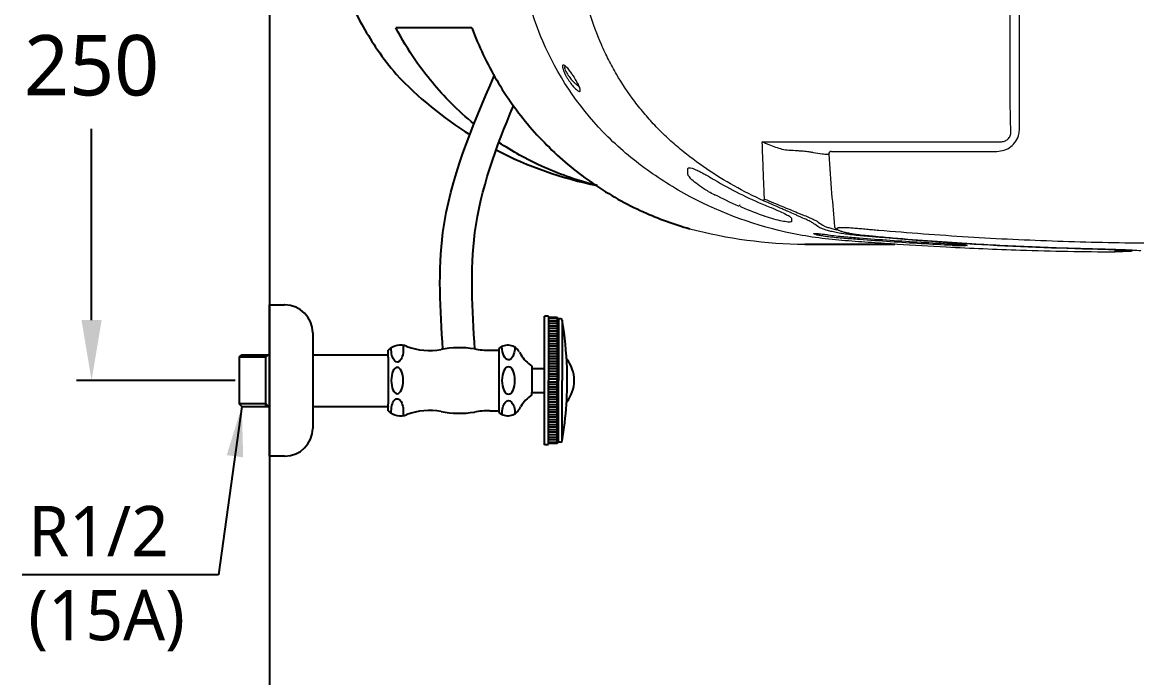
# Model space of a CAD drawing. Extents: x 2963 to 9049, y -570 to 1982.
# Drawn here: x 6314.8 to 6757, y 833.8 to 1094 of the extents above; entities that cross this region are included whole.
import ezdxf

# ---------------------------------------------------------------- set-up
doc = ezdxf.new("R2010")
doc.units = 0
doc.header["$LTSCALE"] = 20
doc.header["$MEASUREMENT"] = 0
doc.layers.get('0').update_dxf_attribs({"linetype": 'CONTINUOUS'})
doc.layers.get('DEFPOINTS').update_dxf_attribs({"linetype": 'CONTINUOUS'})
for name, color, linetype in [('1', 7, 'CONTINUOUS'), ('2', 2, 'CONTINUOUS'), ('4', 4, 'CONTINUOUS'), ('6', 6, 'CONTINUOUS')]:
    doc.layers.add(name, color=color, linetype=linetype)
doc.styles.add('ROMANS', font='NanumGothic.ttf', dxfattribs={"height": 10.144927})
doc.styles.get("Standard").update_dxf_attribs({"font": 'NanumGothic.ttf'})
doc.dimstyles.get("Standard").update_dxf_attribs({"dimtxt": 2.7, "dimasz": 2.5, "dimexe": 1.5, "dimexo": 1.5, "dimgap": 1.5, "dimtad": 1, "dimdec": 0, "dimlfac": 10, "dimzin": 0, "dimdsep": 46, "dimtxsty": 'Standard', "dimcen": 0, "dimclrt": 2, "dimadec": 0, "dimazin": 0, "dimtfac": 1, "dimtdec": 0, "dimtmove": 0, "dimatfit": 3, "dimfxl": 0, "dimtolj": 1, "dimtzin": 0, "dimarcsym": 0})

# ---------------------------------------------------------------- blocks, each defined once
blk = doc.blocks.new('*D24')
at = {"color": 3, "lineweight": -2}
for p, q in [((6413.09, 1201.82), (6336.32, 1201.82)), ((6342.32, 1177.82), (6342.32, 1101.89)), ((6342.32, 975.82), (6342.32, 1051.76)), ((6399.25, 951.82), (6336.32, 951.82))]:
    blk.add_line(p, q, dxfattribs=at)
at = {"color": 3}
for points in [[(6338.32, 1177.82), (6346.32, 1177.82), (6342.32, 1201.82)], [(6338.32, 975.82), (6346.32, 975.82), (6342.32, 951.82)]]:
    blk.add_solid(points, dxfattribs=at)
at = {"layer": 'DEFPOINTS', "color": 0}
for p in [(6414.89, 1201.82), (6342.32, 951.82), (6401.05, 951.82)]:
    blk.add_point(p, dxfattribs=at)
at = {"color": 2, "insert": (6342.32, 1076.82), "char_height": 24, "attachment_point": 5}
blk.add_mtext('\\A1;250', dxfattribs=at)

msp = doc.modelspace()

# ---------------------------------------------------------------- linework, layer by layer
at = {"color": 7, "linetype": 'Continuous', "lineweight": 15}
for p, q in [((6598.9, 1021.21, 0), (6598.9, 1021.21, 0)), ((6600.02, 1020.72, 0), (6600.03, 1020.73, 0)), ((6748.44, 1002.73, 0), (6748.45, 1003.43, 0))]:
    msp.add_line(p, q, dxfattribs=at)
msp.add_line((6625.25, 1005.92), (6661.03, 1005.92))
at = {"color": 7, "linetype": 'Continuous', "lineweight": 15, "elevation": 0, "flags": 128}
for points in [[(6589.49, 1025.49), (6589.5, 1025.51), (6589.51, 1025.54), (6589.54, 1025.59), (6589.56, 1025.64), (6589.58, 1025.67)], [(6683.73, 1005.44), (6683.73, 1005.46), (6683.74, 1005.49), (6683.74, 1005.54), (6683.74, 1005.6), (6683.75, 1005.67), (6683.75, 1005.76), (6683.75, 1005.85), (6683.76, 1005.94)]]:
    msp.add_lwpolyline(points, dxfattribs=at)
at = {"color": 7, "linetype": 'Continuous'}
for start, end in [(223.3351, 237.7926), (242.3948, 258.6685)]:
    msp.add_arc((6572.46, 1176.56), 150.25, start, end, dxfattribs=at)
at = {"color": 7, "linetype": 'Continuous', "lineweight": 15}
for centre, radius, start, end in [((6635.81, 1041.78, 0), 1, 89.9988, 184.4033), ((6599.1, 1021.67, 0), 0.499, 246.7295, 0.5063), ((6599.1, 1021.66, 0), 0.5, 246.5982, 0.0108), ((6605.62, 1025.41, 0), 3.99, 326.4274, 337.4705), ((6600.22, 1021.19, 0), 0.5, 180.004, 247.0697), ((6600.21, 1021.19, 0), 0.494, 179.1446, 247.7357), ((6642.78, 1010.29, 0), 0.872, 317.8467, 353.6391), ((6712.34, 1004.49, 0), 28.64, 176.9311, 177.0307), ((6741.37, 1004.15, 0), 0.344, 309.1017, 352.1157), ((6754.26, 1004.23, 0), 1, 269.8681, 332.3326)]:
    msp.add_arc(centre, radius, start, end, dxfattribs=at)
at = {"linetype": 'Continuous', "lineweight": 0}
msp.add_arc((6627.38, 1193.93), 188.03, 255.3162, 269.3531, dxfattribs=at)
at = {"color": 7, "linetype": 'Continuous', "lineweight": 15}
for points, knots in [([(6521.32, 1086.55, 0), (6519.36, 1091.12, 0), (6515.93, 1100.72, 0), (6513.3, 1113.11, 0), (6512.08, 1122.9, 0), (6511.02, 1132.52, 0), (6508.78, 1158.93, 0), (6507.97, 1183.07, 0), (6507.92, 1202.27, 0)], [0, 0, 0, 0, 0.125, 0.25, 0.3125, 0.375, 0.5, 1, 1, 1, 1]), ([(6608.94, 1023.2, 0), (6604.93, 1024.99, 0), (6601.04, 1026.94, 0), (6593.47, 1031.18, 0), (6589.8, 1033.45, 0), (6582.69, 1038.33, 0), (6579.24, 1040.93, 0), (6574.23, 1045.07, 0), (6572.6, 1046.5, 0), (6569.4, 1049.46, 0), (6567.84, 1051, 0), (6565.56, 1053.39, 0), (6564.81, 1054.19, 0), (6563.33, 1055.83, 0), (6562.61, 1056.65, 0), (6560.48, 1059.15, 0), (6559.12, 1060.86, 0), (6555.18, 1066.08, 0), (6552.77, 1069.7, 0), (6549.47, 1075.34, 0), (6548.42, 1077.26, 0), (6546.93, 1080.18, 0), (6546.44, 1081.17, 0), (6545.5, 1083.16, 0), (6545.05, 1084.16, 0), (6542.84, 1089.21, 0), (6541.33, 1093.32, 0), (6538.79, 1101.66, 0), (6537.77, 1105.9, 0), (6536.61, 1112.34, 0), (6536.28, 1114.51, 0), (6535.96, 1117.23, 0), (6535.89, 1117.78, 0), (6535.78, 1118.87, 0), (6535.72, 1119.42, 0), (6535.54, 1121.06, 0), (6535.43, 1122.16, 0), (6534.41, 1132.01, 0), (6533.66, 1140.77, 0), (6531.87, 1167.09, 0), (6531.26, 1184.67, 0), (6531.26, 1202.28, 0)], [0, 0, 0, 0, 0.0625, 0.0625, 0.125, 0.125, 0.1875, 0.1875, 0.21875, 0.21875, 0.25, 0.25, 0.265625, 0.265625, 0.28125, 0.28125, 0.3125, 0.3125, 0.375, 0.375, 0.40625, 0.40625, 0.421875, 0.421875, 0.4375, 0.4375, 0.5, 0.5, 0.5625, 0.5625, 0.59375, 0.59375, 0.601563, 0.601563, 0.609375, 0.609375, 0.625, 0.625, 0.75, 0.75, 1, 1, 1, 1]), ([(7166.79, 1202.28, 0), (7166.68, 1195.08, 0), (7166.47, 1180.68, 0), (7164.84, 1161.49, 0), (7162.87, 1144.7, 0), (7160.63, 1130.3, 0), (7158.1, 1117.75, 0), (7155.1, 1107.13, 0), (7151.76, 1098.39, 0), (7147.67, 1089.88, 0), (7142.85, 1081.75, 0), (7137.42, 1074.15, 0), (7131.37, 1067.02, 0), (7124.67, 1060.39, 0), (7116.93, 1053.96, 0), (7108.29, 1047.83, 0), (7098.68, 1042.02, 0), (7088.57, 1036.94, 0), (7077.95, 1032.55, 0), (7066.91, 1029.06, 0), (7055.54, 1026.41, 0), (7044.01, 1024.4, 0), (7032.39, 1022.83, 0), (7020.73, 1021.51, 0), (7001.54, 1019.31, 0), (6974.8, 1016.28, 0), (6939.58, 1013.05, 0), (6903.46, 1010.35, 0), (6868, 1008.32, 0), (6832.05, 1006.94, 0), (6796.62, 1006.21, 0), (6761.15, 1006.16, 0), (6725.63, 1006.93, 0), (6690.08, 1008.55, 0), (6666.44, 1010.44, 0), (6654.62, 1011.38, 0)], [0, 0, 0, 0, 0.034021, 0.068042, 0.090999, 0.113959, 0.136898, 0.151485, 0.166072, 0.181093, 0.196113, 0.210689, 0.225264, 0.24027, 0.255278, 0.27285, 0.290421, 0.308406, 0.326391, 0.344797, 0.363219, 0.381705, 0.400248, 0.418798, 0.43729, 0.491814, 0.546337, 0.604904, 0.663471, 0.719441, 0.775416, 0.831384, 0.887588, 0.943799, 1, 1, 1, 1]), ([(6710.48, 1051.78, 0), (6710.48, 1055.61, 0), (6710.48, 1063.26, 0), (6710.48, 1074.78, 0), (6710.48, 1086.32, 0), (6710.48, 1094, 0), (6710.48, 1097.84, 0)], [0, 0, 0, 0, 0.2504218, 0.5011344, 0.7504278, 1, 1, 1, 1]), ([(6662.08, 1005.85, 0), (6658.64, 1006.08, 0), (6651.77, 1006.56, 0), (6641.4, 1007.28, 0), (6630.83, 1008.3, 0), (6609.69, 1011.85, 0), (6585.63, 1020.52, 0), (6561.33, 1035.83, 0), (6539.35, 1054.67, 0), (6526.95, 1073.38, 0), (6521.32, 1086.55, 0)], [0, 0, 0, 0, 0.0625, 0.125, 0.1875, 0.25, 0.5, 0.625, 0.75, 1, 1, 1, 1]), ([(6530.64, 1072.58, 0), (6530.46, 1072.91, 0), (6530.28, 1073.24, 0), (6529.97, 1073.88, 0), (6529.82, 1074.2, 0), (6529.57, 1074.82, 0), (6529.47, 1075.11, 0), (6529.34, 1075.51, 0), (6529.3, 1075.64, 0), (6529.24, 1075.89, 0), (6529.22, 1076.01, 0), (6529.17, 1076.34, 0), (6529.16, 1076.52, 0), (6529.19, 1076.82, 0), (6529.24, 1076.92, 0), (6529.34, 1077.02, 0), (6529.38, 1077.05, 0), (6529.46, 1077.07, 0), (6529.51, 1077.08, 0), (6529.62, 1077.07, 0), (6529.68, 1077.05, 0), (6529.81, 1077, 0), (6529.87, 1076.97, 0), (6530.09, 1076.84, 0), (6530.24, 1076.73, 0), (6530.57, 1076.44, 0), (6530.75, 1076.26, 0), (6531.12, 1075.88, 0), (6531.31, 1075.66, 0), (6531.7, 1075.18, 0), (6531.9, 1074.93, 0), (6532.3, 1074.39, 0), (6532.51, 1074.11, 0), (6532.92, 1073.52, 0), (6533.12, 1073.21, 0), (6533.53, 1072.59, 0), (6533.73, 1072.28, 0), (6534.13, 1071.63, 0), (6534.32, 1071.3, 0), (6534.7, 1070.66, 0), (6534.87, 1070.33, 0), (6535.13, 1069.86, 0), (6535.21, 1069.7, 0), (6535.37, 1069.39, 0), (6535.44, 1069.24, 0), (6535.58, 1068.94, 0), (6535.65, 1068.79, 0), (6535.77, 1068.51, 0), (6535.83, 1068.37, 0), (6535.99, 1067.97, 0), (6536.07, 1067.73, 0), (6536.19, 1067.3, 0), (6536.21, 1067.12, 0), (6536.21, 1066.9, 0), (6536.21, 1066.84, 0), (6536.17, 1066.73, 0), (6536.15, 1066.69, 0), (6536.06, 1066.59, 0), (6535.97, 1066.57, 0), (6535.75, 1066.6, 0), (6535.61, 1066.65, 0), (6535.31, 1066.82, 0), (6535.14, 1066.94, 0), (6534.78, 1067.23, 0), (6534.58, 1067.39, 0), (6534.18, 1067.78, 0), (6533.98, 1067.99, 0), (6533.56, 1068.44, 0), (6533.34, 1068.69, 0), (6532.69, 1069.48, 0), (6532.26, 1070.04, 0), (6531.62, 1070.97, 0), (6531.42, 1071.28, 0), (6531.02, 1071.92, 0), (6530.82, 1072.25, 0), (6530.64, 1072.58, 0)], [0, 0, 0, 0, 0.03125, 0.03125, 0.0625, 0.0625, 0.09375, 0.09375, 0.109375, 0.109375, 0.125, 0.125, 0.15625, 0.15625, 0.1875, 0.1875, 0.203125, 0.203125, 0.21875, 0.21875, 0.234375, 0.234375, 0.25, 0.25, 0.28125, 0.28125, 0.3125, 0.3125, 0.34375, 0.34375, 0.375, 0.375, 0.40625, 0.40625, 0.4375, 0.4375, 0.46875, 0.46875, 0.5, 0.5, 0.53125, 0.53125, 0.546875, 0.546875, 0.5625, 0.5625, 0.578125, 0.578125, 0.59375, 0.59375, 0.625, 0.625, 0.65625, 0.65625, 0.671875, 0.671875, 0.6875, 0.6875, 0.71875, 0.71875, 0.75, 0.75, 0.78125, 0.78125, 0.8125, 0.8125, 0.84375, 0.84375, 0.875, 0.875, 0.9375, 0.9375, 0.96875, 0.96875, 1, 1, 1, 1]), ([(6530.38, 1076.5, 0), (6530.33, 1076.51, 0), (6530.12, 1076.55, 0), (6529.97, 1076.26, 0), (6530.04, 1075.58, 0), (6530.33, 1074.87, 0), (6530.73, 1074.06, 0), (6531.06, 1073.51, 0), (6531.4, 1073.01, 0), (6531.46, 1072.93, 0)], [0, 0, 0, 0, 0.0746942, 0.264675, 0.4693087, 0.6935197, 0.7093087, 0.9539747, 1, 1, 1, 1]), ([(6530.25, 1076.55, 0), (6530.26, 1076.55, 0), (6530.28, 1076.54, 0), (6530.56, 1076.35, 0), (6530.97, 1075.95, 0), (6531.55, 1075.31, 0), (6532.24, 1074.43, 0), (6533.01, 1073.34, 0), (6533.6, 1072.44, 0), (6533.92, 1071.92, 0), (6533.98, 1071.81, 0)], [0, 0, 0, 0, 0.068948, 0.171801, 0.295819, 0.441754, 0.60416, 0.776361, 0.955759, 1, 1, 1, 1]), ([(6531.46, 1072.93, 0), (6531.85, 1072.4, 0), (6532.69, 1071.25, 0), (6534.02, 1069.9, 0), (6535.06, 1068.98, 0), (6535.53, 1068.69, 0), (6535.68, 1068.59, 0)], [0, 0, 0, 0, 0.287835, 0.628768, 0.878146, 1, 1, 1, 1]), ([(6533.98, 1071.81, 0), (6534.17, 1071.49, 0), (6534.58, 1070.82, 0), (6535.12, 1069.81, 0), (6535.57, 1068.89, 0), (6535.86, 1068.18, 0), (6536, 1067.72, 0), (6536.02, 1067.51, 0), (6536.02, 1067.55, 0), (6536.02, 1067.55, 0)], [0, 0, 0, 0, 0.1765826, 0.3757212, 0.5593462, 0.7235186, 0.8609446, 0.9771401, 1, 1, 1, 1]), ([(6707.06, 1050.5, 0), (6706.95, 1053.24, 0), (6706.89, 1055.98, 0), (6706.82, 1061.48, 0), (6706.81, 1064.23, 0), (6706.81, 1066.98, 0)], [0, 0, 0, 0, 0.5, 0.5, 1, 1, 1, 1]), ([(6701.48, 1042.78, 0), (6702.48, 1042.88, 0), (6704.47, 1043.07, 0), (6707.15, 1044.58, 0), (6709.18, 1046.81, 0), (6710.31, 1049.35, 0), (6710.43, 1051.06, 0), (6710.48, 1051.78, 0)], [0, 0, 0, 0, 0.211024, 0.422038, 0.633242, 0.84646, 1, 1, 1, 1]), ([(6702.97, 1046.6, 0), (6703.24, 1046.6, 0), (6703.5, 1046.62, 0), (6704.02, 1046.71, 0), (6704.27, 1046.78, 0), (6704.77, 1046.96, 0), (6705.01, 1047.08, 0), (6705.46, 1047.35, 0), (6705.68, 1047.51, 0), (6706.07, 1047.87, 0), (6706.24, 1048.06, 0), (6706.55, 1048.49, 0), (6706.68, 1048.72, 0), (6706.88, 1049.2, 0), (6706.96, 1049.46, 0), (6707.05, 1049.98, 0), (6707.07, 1050.24, 0), (6707.06, 1050.5, 0)], [0, 0, 0, 0, 0.125, 0.125, 0.25, 0.25, 0.375, 0.375, 0.5, 0.5, 0.625, 0.625, 0.75, 0.75, 0.875, 0.875, 1, 1, 1, 1]), ([(6608.44, 1046.57, 0), (6612.38, 1046.57, 0), (6616.33, 1046.58, 0), (6624.21, 1046.58, 0), (6628.15, 1046.58, 0), (6639.98, 1046.59, 0), (6647.86, 1046.59, 0), (6659.68, 1046.59, 0), (6663.61, 1046.59, 0), (6671.49, 1046.59, 0), (6675.43, 1046.59, 0), (6687.23, 1046.6, 0), (6695.1, 1046.6, 0), (6702.97, 1046.6, 0)], [0, 0, 0, 0, 0.125, 0.125, 0.25, 0.25, 0.5, 0.5, 0.625, 0.625, 0.75, 0.75, 1, 1, 1, 1]), ([(6609.3, 1023.88, 0), (6609.22, 1025.76, 0), (6609.14, 1027.64, 0), (6608.98, 1031.41, 0), (6608.91, 1033.3, 0), (6608.69, 1038.98, 0), (6608.56, 1042.77, 0), (6608.44, 1046.57, 0)], [0, 0, 0, 0, 0.25, 0.25, 0.5, 0.5, 1, 1, 1, 1]), ([(6618.96, 1043.17, 0), (6618.11, 1043.21, 0), (6617.25, 1043.36, 0), (6615.51, 1043.78, 0), (6614.62, 1044.05, 0), (6612.86, 1044.68, 0), (6611.98, 1045.03, 0), (6610.66, 1045.58, 0), (6610.21, 1045.77, 0), (6609.55, 1046.07, 0), (6609.33, 1046.16, 0), (6608.88, 1046.36, 0), (6608.66, 1046.46, 0), (6608.44, 1046.57, 0)], [0, 0, 0, 0, 0.25, 0.25, 0.5, 0.5, 0.75, 0.75, 0.875, 0.875, 0.9375, 0.9375, 1, 1, 1, 1]), ([(6628.72, 1042.22, 0), (6628.56, 1042.27, 0), (6628.37, 1042.32, 0), (6627.91, 1042.41, 0), (6627.65, 1042.46, 0), (6626.78, 1042.59, 0), (6626.07, 1042.68, 0), (6624.82, 1042.8, 0), (6624.37, 1042.84, 0), (6623.42, 1042.91, 0), (6622.92, 1042.95, 0), (6621.34, 1043.05, 0), (6620.19, 1043.12, 0), (6618.96, 1043.17, 0)], [0, 0, 0, 0, 0.125, 0.125, 0.25, 0.25, 0.5, 0.5, 0.625, 0.625, 0.75, 0.75, 1, 1, 1, 1]), ([(6634.84, 1041.55, 0), (6634.47, 1041.56, 0), (6633.6, 1041.59, 0), (6632.72, 1041.65, 0), (6632.33, 1041.69, 0), (6632.16, 1041.7, 0)], [0, 0, 0, 0, 0.29449, 0.69629, 1, 1, 1, 1]), ([(6634.83, 1041.71, 0), (6635.17, 1036.53, 0), (6635.82, 1026.9, 0), (6636.73, 1017.34, 0), (6637.14, 1012.93, 0)], [0, 0, 0, 0, 0.5388285, 1, 1, 1, 1]), ([(6635.87, 1042.78, 0), (6635.87, 1042.78, 0), (6635.85, 1042.78, 0), (6636.42, 1042.78, 0), (6637.52, 1042.78, 0), (6639.13, 1042.78, 0), (6641.18, 1042.78, 0), (6643.61, 1042.78, 0), (6646.35, 1042.78, 0), (6649.34, 1042.78, 0), (6652.48, 1042.78, 0), (6654.62, 1042.78, 0), (6655.68, 1042.78, 0)], [0, 0, 0, 0, 0.062468, 0.167262, 0.271796, 0.37633, 0.480475, 0.584618, 0.688459, 0.792297, 0.896149, 1, 1, 1, 1]), ([(6655.68, 1042.78, 0), (6663.32, 1042.78, 0), (6678.59, 1042.78, 0), (6693.85, 1042.78, 0), (6701.48, 1042.78, 0)], [0, 0, 0, 0, 0.499971, 1, 1, 1, 1]), ([(6578.94, 1035.94, 0), (6578.94, 1036.15, 0), (6578.94, 1036.39, 0), (6579.35, 1036.31, 0), (6579.38, 1036.31, 0)], [0, 0, 0, 0, 0.937438, 1, 1, 1, 1]), ([(6579.38, 1036.31, 0), (6579.73, 1036.29, 0), (6580.46, 1036.24, 0), (6582.29, 1035.45, 0), (6584.05, 1034.57, 0), (6585.7, 1033.68, 0), (6587.52, 1032.65, 0), (6588.81, 1031.88, 0), (6589.46, 1031.5, 0)], [0, 0, 0, 0, 0.2073087, 0.4267459, 0.5581594, 0.6896871, 0.8448017, 1, 1, 1, 1]), ([(6579.67, 1036.26, 0), (6579.67, 1036.25, 0), (6579.65, 1036.21, 0), (6579.57, 1036.24, 0), (6579.68, 1036.23, 0), (6579.69, 1036.23, 0)], [0, 0, 0, 0, 0.158515, 0.9485, 1, 1, 1, 1]), ([(6589.49, 1025.49, 0), (6588.69, 1025.92, 0), (6587.21, 1026.71, 0), (6585.2, 1027.95, 0), (6583.03, 1029.42, 0), (6580.92, 1031.08, 0), (6579.62, 1032.43, 0), (6579.1, 1033.14, 0), (6579.05, 1033.35, 0), (6579.04, 1033.4, 0)], [0, 0, 0, 0, 0.156867, 0.289491, 0.42213, 0.654868, 0.859227, 0.962274, 1, 1, 1, 1]), ([(6589.46, 1031.5, 0), (6592.67, 1029.57, 0), (6595.96, 1027.77, 0), (6602.65, 1024.43, 0), (6606.06, 1022.88, 0), (6609.53, 1021.47, 0)], [0, 0, 0, 0, 0.5, 0.5, 1, 1, 1, 1]), ([(6628.94, 1014.07, 0), (6628.79, 1014.17, 0), (6628.63, 1014.28, 0), (6628.25, 1014.51, 0), (6628.03, 1014.63, 0), (6627.32, 1015.02, 0), (6626.76, 1015.29, 0), (6625.5, 1015.9, 0), (6624.79, 1016.22, 0), (6623.61, 1016.75, 0), (6623.2, 1016.93, 0), (6622.36, 1017.3, 0), (6621.92, 1017.49, 0), (6620.58, 1018.08, 0), (6619.64, 1018.49, 0), (6618.14, 1019.14, 0), (6617.63, 1019.36, 0), (6616.6, 1019.82, 0), (6616.07, 1020.05, 0), (6614.49, 1020.74, 0), (6613.41, 1021.22, 0), (6611.21, 1022.19, 0), (6610.09, 1022.69, 0), (6608.94, 1023.2, 0)], [0, 0, 0, 0, 0.0625, 0.0625, 0.125, 0.125, 0.25, 0.25, 0.375, 0.375, 0.4375, 0.4375, 0.5, 0.5, 0.625, 0.625, 0.6875, 0.6875, 0.75, 0.75, 0.875, 0.875, 1, 1, 1, 1]), ([(6609.3, 1023.88, 0), (6610.5, 1023.37, 0), (6611.67, 1022.88, 0), (6613.98, 1021.92, 0), (6615.11, 1021.45, 0), (6617.34, 1020.53, 0), (6618.44, 1020.08, 0), (6620.51, 1019.24, 0), (6621.49, 1018.84, 0), (6622.89, 1018.27, 0), (6623.34, 1018.09, 0), (6624.22, 1017.73, 0), (6624.64, 1017.56, 0), (6625.86, 1017.05, 0), (6626.6, 1016.74, 0), (6627.91, 1016.18, 0), (6628.48, 1015.92, 0), (6629.21, 1015.56, 0), (6629.43, 1015.44, 0), (6629.82, 1015.23, 0), (6630, 1015.13, 0), (6630.14, 1015.04, 0)], [0, 0, 0, 0, 0.125, 0.125, 0.25, 0.25, 0.375, 0.375, 0.5, 0.5, 0.5625, 0.5625, 0.625, 0.625, 0.75, 0.75, 0.875, 0.875, 0.9375, 0.9375, 1, 1, 1, 1]), ([(6609.53, 1021.47, 0), (6610.35, 1021.13, 0), (6612.38, 1020.3, 0), (6615.35, 1019, 0), (6617.95, 1017.77, 0), (6619.63, 1016.84, 0), (6619.86, 1016.49, 0), (6619.96, 1016.34, 0)], [0, 0, 0, 0, 0.160509, 0.394542, 0.615675, 0.828556, 1, 1, 1, 1]), ([(6619.86, 1014.8, 0), (6619.85, 1014.79, 0), (6619.72, 1014.67, 0), (6618.62, 1014.71, 0), (6616.3, 1015.05, 0), (6613.09, 1015.8, 0), (6610.73, 1016.56, 0), (6609.55, 1016.93, 0)], [0, 0, 0, 0, 0.029571, 0.259983, 0.499349, 0.749775, 1, 1, 1, 1]), ([(6643.42, 1009.71, 0), (6642.54, 1009.82, 0), (6640.77, 1010.04, 0), (6638.32, 1010.46, 0), (6636.11, 1010.92, 0), (6634.19, 1011.41, 0), (6632.64, 1011.9, 0), (6631.62, 1012.3, 0), (6631.24, 1012.52, 0), (6631.11, 1012.6, 0)], [0, 0, 0, 0, 0.152233, 0.304478, 0.456462, 0.60845, 0.762103, 0.915742, 1, 1, 1, 1]), ([(6632.16, 1013.64, 0), (6632.32, 1013.54, 0), (6632.7, 1013.3, 0), (6633.69, 1012.88, 0), (6635.15, 1012.39, 0), (6636.62, 1011.98, 0), (6637.69, 1011.75, 0), (6638.06, 1011.67, 0)], [0, 0, 0, 0, 0.167605, 0.404587, 0.641583, 0.875574, 1, 1, 1, 1]), ([(6637.13, 1012.94, 0), (6637.13, 1012.92, 0), (6637.1, 1012.71, 0), (6637.31, 1012.38, 0), (6637.57, 1012.07, 0), (6637.87, 1011.85, 0), (6638.14, 1011.72, 0), (6638.27, 1011.66, 0)], [0, 0, 0, 0, 0.020114, 0.231044, 0.449339, 0.739717, 1, 1, 1, 1]), ([(6634.7, 1008.86, 0), (6634.03, 1008.95, 0), (6632.69, 1009.12, 0), (6630.91, 1009.44, 0), (6629.56, 1009.75, 0), (6628.8, 1010.01, 0), (6628.71, 1010.18, 0), (6629.32, 1010.22, 0), (6630.23, 1010.18, 0), (6631.01, 1010.1, 0), (6631.25, 1010.07, 0)], [0, 0, 0, 0, 0.135988, 0.271923, 0.408548, 0.544994, 0.679866, 0.812622, 0.944109, 1, 1, 1, 1]), ([(6629.3, 1010.2, 0), (6629.44, 1010.2, 0), (6629.75, 1010.2, 0), (6630.43, 1010.16, 0), (6631.01, 1010.1, 0), (6631.25, 1010.07, 0)], [0, 0, 0, 0, 0.333904, 0.719994, 1, 1, 1, 1]), ([(6631.25, 1010.07, 0), (6631.55, 1010.04, 0), (6632.37, 1009.96, 0), (6633.63, 1009.8, 0), (6634.49, 1009.68, 0), (6634.69, 1009.66, 0)], [0, 0, 0, 0, 0.301818, 0.832106, 1, 1, 1, 1]), ([(6634.69, 1009.66, 0), (6636.72, 1009.38, 0), (6638.76, 1009.14, 0), (6641.82, 1008.85, 0), (6642.84, 1008.76, 0), (6644.88, 1008.6, 0), (6645.9, 1008.52, 0), (6651.01, 1008.12, 0), (6655.1, 1007.82, 0), (6667.37, 1006.97, 0), (6675.55, 1006.47, 0), (6683.73, 1006.04, 0)], [0, 0, 0, 0, 0.125, 0.125, 0.1875, 0.1875, 0.25, 0.25, 0.5, 0.5, 1, 1, 1, 1]), ([(6683.73, 1005.44, 0), (6675.55, 1005.86, 0), (6667.37, 1006.35, 0), (6655.11, 1007.18, 0), (6651.03, 1007.47, 0), (6644.9, 1007.94, 0), (6642.86, 1008.09, 0), (6638.77, 1008.42, 0), (6636.74, 1008.62, 0), (6634.7, 1008.86, 0)], [0, 0, 0, 0, 0.5, 0.5, 0.75, 0.75, 0.875, 0.875, 1, 1, 1, 1]), ([(6638.48, 1012.36, 0), (6638.34, 1012.33, 0), (6637.97, 1012.26, 0), (6637.9, 1012.04, 0), (6638.08, 1011.79, 0), (6638.47, 1011.61, 0), (6638.59, 1011.56, 0)], [0, 0, 0, 0, 0.193815, 0.526171, 0.858785, 1, 1, 1, 1]), ([(6654.62, 1011.38, 0), (6653.81, 1011.45, 0), (6652.19, 1011.59, 0), (6649.74, 1011.82, 0), (6647.33, 1012.04, 0), (6645.04, 1012.24, 0), (6642.97, 1012.4, 0), (6641.17, 1012.49, 0), (6639.74, 1012.51, 0), (6638.82, 1012.47, 0), (6638.56, 1012.39, 0), (6638.48, 1012.36, 0)], [0, 0, 0, 0, 0.11173, 0.223453, 0.3422, 0.460936, 0.580622, 0.700302, 0.823648, 0.947005, 1, 1, 1, 1]), ([(6638.59, 1011.56, 0), (6638.73, 1011.49, 0), (6639.08, 1011.31, 0), (6640.14, 1010.97, 0), (6641.66, 1010.58, 0), (6643.51, 1010.21, 0), (6645.63, 1009.87, 0), (6647.98, 1009.59, 0), (6649.68, 1009.42, 0), (6650.52, 1009.34, 0)], [0, 0, 0, 0, 0.0911385, 0.244943, 0.3987401, 0.5491355, 0.6995077, 0.8497648, 1, 1, 1, 1]), ([(6741.59, 1003.88, 0), (6725.2, 1004.24, 0), (6708.81, 1004.91, 0), (6684.27, 1006.35, 0), (6676.09, 1006.91, 0), (6663.83, 1007.86, 0), (6659.75, 1008.19, 0), (6653.62, 1008.73, 0), (6651.58, 1008.91, 0), (6648.52, 1009.19, 0), (6647.5, 1009.28, 0), (6645.46, 1009.48, 0), (6644.44, 1009.59, 0), (6643.42, 1009.71, 0)], [0, 0, 0, 0, 0.5, 0.5, 0.75, 0.75, 0.875, 0.875, 0.9375, 0.9375, 0.96875, 0.96875, 1, 1, 1, 1]), ([(6650.52, 1009.34, 0), (6651.17, 1009.28, 0), (6654.42, 1008.99, 0), (6668.08, 1007.79, 0), (6689.6, 1006.24, 0), (6717.06, 1004.8, 0), (6734.09, 1004.33, 0), (6742.6, 1004.09, 0)], [0, 0, 0, 0, 0.02123, 0.10615, 0.445851, 0.722925, 1, 1, 1, 1]), ([(6748.44, 1002.73, 0), (6735.91, 1002.9, 0), (6713.55, 1003.21, 0), (6691.2, 1004.26, 0), (6681.37, 1004.72, 0)], [0, 0, 0, 0, 0.560088, 1, 1, 1, 1]), ([(6683.73, 1006.04, 0), (6684.39, 1006, 0), (6685.72, 1005.92, 0), (6687.41, 1005.79, 0), (6688.16, 1005.7, 0), (6688.49, 1005.66, 0)], [0, 0, 0, 0, 0.356241, 0.712471, 1, 1, 1, 1]), ([(6685.75, 1005.42, 0), (6686.19, 1005.41, 0), (6687.11, 1005.39, 0), (6688.03, 1005.41, 0), (6688.52, 1005.46, 0), (6688.44, 1005.54, 0), (6687.83, 1005.65, 0), (6686.77, 1005.77, 0), (6685.34, 1005.88, 0), (6684.27, 1005.94, 0), (6683.73, 1005.98, 0)], [0, 0, 0, 0, 0.121118, 0.247856, 0.369654, 0.498676, 0.620679, 0.74845, 0.874134, 1, 1, 1, 1]), ([(6683.73, 1005.5, 0), (6683.89, 1005.49, 0), (6684.56, 1005.46, 0), (6685.29, 1005.43, 0), (6685.74, 1005.42, 0), (6685.75, 1005.42, 0)], [0, 0, 0, 0, 0.220806, 0.984083, 1, 1, 1, 1]), ([(6685.73, 1005.36, 0), (6685.28, 1005.38, 0), (6684.62, 1005.4, 0), (6683.94, 1005.43, 0), (6683.73, 1005.44, 0)], [0, 0, 0, 0, 0.702327, 1, 1, 1, 1]), ([(6685.75, 1005.42, 0), (6685.85, 1005.42, 0), (6686.35, 1005.4, 0), (6687.09, 1005.39, 0), (6687.88, 1005.4, 0), (6688.32, 1005.43, 0), (6688.53, 1005.46, 0), (6688.72, 1005.52, 0), (6688.88, 1005.67, 0), (6688.98, 1005.82, 0), (6688.98, 1005.93, 0), (6688.98, 1005.98, 0)], [0, 0, 0, 0, 0.060907, 0.27679, 0.492624, 0.709121, 0.826921, 0.898465, 0.935976, 0.974386, 1, 1, 1, 1]), ([(6688.49, 1005.67, 0), (6688.71, 1005.64, 0), (6689.11, 1005.59, 0), (6689.39, 1005.53, 0), (6689.4, 1005.52, 0), (6689.4, 1005.52, 0)], [0, 0, 0, 0, 0.465314, 0.839642, 1, 1, 1, 1]), ([(6689.33, 1005.54, 0), (6689.39, 1005.53, 0), (6689.72, 1005.47, 0), (6689.65, 1005.4, 0), (6689.31, 1005.34, 0), (6688.75, 1005.33, 0), (6688.59, 1005.33, 0)], [0, 0, 0, 0, 0.084218, 0.469843, 0.854586, 1, 1, 1, 1]), ([(6754.25, 1003.23, 0), (6754.24, 1003.26, 0), (6754.13, 1003.29, 0), (6753.85, 1003.34, 0), (6753.74, 1003.35, 0), (6753.47, 1003.38, 0), (6753.32, 1003.4, 0), (6752.81, 1003.45, 0), (6752.41, 1003.48, 0), (6751.7, 1003.52, 0), (6751.45, 1003.54, 0), (6750.91, 1003.57, 0), (6750.63, 1003.58, 0), (6749.76, 1003.62, 0), (6749.13, 1003.65, 0), (6748.13, 1003.69, 0), (6747.78, 1003.7, 0), (6747.07, 1003.73, 0), (6746.7, 1003.74, 0), (6745.58, 1003.78, 0), (6744.81, 1003.8, 0), (6743.23, 1003.84, 0), (6742.42, 1003.86, 0), (6741.59, 1003.88, 0)], [0, 0, 0, 0, 0.125, 0.125, 0.1875, 0.1875, 0.25, 0.25, 0.375, 0.375, 0.4375, 0.4375, 0.5, 0.5, 0.625, 0.625, 0.6875, 0.6875, 0.75, 0.75, 0.875, 0.875, 1, 1, 1, 1]), ([(6742.6, 1004.09, 0), (6743.82, 1004.06, 0), (6746.25, 1004, 0), (6749.62, 1003.89, 0), (6752.65, 1003.78, 0), (6755.18, 1003.65, 0), (6757.11, 1003.53, 0), (6758.18, 1003.43, 0), (6758.58, 1003.37, 0), (6758.68, 1003.36, 0)], [0, 0, 0, 0, 0.1621, 0.324165, 0.485204, 0.64615, 0.796149, 0.946095, 1, 1, 1, 1]), ([(6751.54, 1003.38, 0), (6751.54, 1003.3, 0), (6751.54, 1003.22, 0), (6751.54, 1003.14, 0), (6751.54, 1003.13, 0), (6751.54, 1003.12, 0), (6751.54, 1003.11, 0)], [0.02408713, 0.02408713, 0.02408713, 0.02408713, 0.0243277385, 0.0243277385, 0.0243277385, 0.024356683, 0.024356683, 0.024356683, 0.024356683]), ([(6751.54, 1003.11, 0), (6751.54, 1003.06, 0), (6751.54, 1003, 0), (6751.54, 1002.93, 0), (6751.54, 1002.91, 0), (6751.54, 1002.91, 0)], [0, 0, 0, 0, 0.5, 0.5, 1, 1, 1, 1]), ([(6755.29, 1003.53, 0), (6755.25, 1003.45, 0), (6755.2, 1003.38, 0), (6755.07, 1003.25, 0), (6755, 1003.19, 0), (6754.77, 1003.05, 0), (6754.59, 1003, 0), (6754.4, 1003, 0)], [0, 0, 0, 0, 0.25, 0.25, 0.5, 0.5, 1, 1, 1, 1])]:
    msp.add_open_spline(points, degree=3, knots=knots, dxfattribs=at)
for points, degree in [([(6706.81, 1066.98, 0), (6706.81, 1077.31, 0), (6706.81, 1087.67, 0), (6706.81, 1098.04, 0)], 3), ([(6632.16, 1041.7, 0), (6631.01, 1041.88, 0), (6629.87, 1042.05, 0), (6628.72, 1042.22, 0)], 3), ([(6578.94, 1033.69, 0), (6578.94, 1034.42, 0), (6578.94, 1035.17, 0), (6578.94, 1035.94, 0)], 3), ([(6579.04, 1033.4, 0), (6578.94, 1033.69, 0)], 1), ([(6589.48, 1025.69, 0), (6592.57, 1024.09, 0), (6595.71, 1022.59, 0), (6598.9, 1021.21, 0)], 3), ([(6600.03, 1020.73, 0), (6603.16, 1019.4, 0), (6606.33, 1018.19, 0), (6609.55, 1017.08, 0)], 3), ([(6620.08, 1014.97, 0), (6619.86, 1014.8, 0)], 1), ([(6620.07, 1016.22, 0), (6620.07, 1015.78, 0), (6620.08, 1015.37, 0), (6620.08, 1014.97, 0)], 3), ([(6630.98, 1012.66, 0), (6630.3, 1013.1, 0), (6629.62, 1013.57, 0), (6628.94, 1014.07, 0)], 3), ([(6630.14, 1015.04, 0), (6630.81, 1014.54, 0), (6631.48, 1014.08, 0), (6632.16, 1013.64, 0)], 3), ([(6631.11, 1012.6, 0), (6630.98, 1012.66, 0)], 1), ([(6681.37, 1004.72, 0), (6674.95, 1005.06, 0), (6668.5, 1005.44, 0), (6662.08, 1005.85, 0)], 3), ([(6751.54, 1003.11, 0), (6748.44, 1003.17, 0)], 1), ([(6751.54, 1002.91, 0), (6748.44, 1002.96, 0)], 1), ([(6754.4, 1003, 0), (6751.54, 1003.04, 0)], 1), ([(6754.4, 1003, 0), (6754.35, 1003.07, 0), (6754.3, 1003.15, 0), (6754.25, 1003.23, 0)], 3)]:
    msp.add_open_spline(points, degree=degree, dxfattribs=at)
at = {"layer": '1', "color": 7, "linetype": 'Continuous'}
for points, knots in [([(6432.93, 1201.82), (6432.91, 1185.17), (6433.45, 1168.04), (6434.47, 1149.09), (6434.62, 1146.39), (6435.15, 1139.9), (6435.53, 1136.1), (6436.63, 1128.89), (6437.35, 1125.49), (6439.95, 1115.05), (6442.31, 1108.29), (6448.19, 1095.25), (6451.72, 1089), (6458.07, 1079.77), (6460.54, 1076.54), (6463.17, 1073.45)], [0, 0, 0, 0, 0.3999648, 0.3999648, 0.4669806, 0.4669806, 0.5339964, 0.5339964, 0.6010122, 0.6010122, 0.7350438, 0.7350438, 0.8690754, 0.8690754, 0.9452291, 0.9452291, 0.9452291, 0.9452291]), ([(6494.05, 1053.7), (6490.88, 1056.31), (6487.83, 1059.07), (6479.77, 1067.17), (6475.07, 1072.82), (6470.9, 1078.84), (6468.02, 1083), (6465.4, 1087.34), (6463.06, 1091.82)], [0.5269819, 0.5269819, 0.5269819, 0.5269819, 0.644903, 0.644903, 0.854902, 0.854902, 0.854902, 1, 1, 1, 1]), ([(6493.21, 1091.82), (6494.55, 1088.17), (6496.06, 1084.58), (6497.73, 1081.07), (6500.98, 1074.24), (6504.83, 1067.69), (6513.62, 1055.36), (6518.56, 1049.59), (6529.38, 1038.98), (6535.26, 1034.15), (6547.77, 1025.59), (6554.4, 1021.86), (6561.31, 1018.74), (6567.27, 1016.05), (6573.42, 1013.81), (6579.71, 1012.05)], [0, 0, 0, 0, 0.09548, 0.09548, 0.09548, 0.281285, 0.281285, 0.467261, 0.467261, 0.653382, 0.653382, 0.839603, 0.839603, 0.839603, 1, 1, 1, 1]), ([(6542.94, 1029.24), (6542.44, 1029.36), (6541.94, 1029.48), (6537.9, 1030.53), (6534.4, 1031.6), (6527.49, 1034.06), (6524.1, 1035.44), (6520.77, 1036.97), (6514.92, 1039.66), (6509.28, 1042.81), (6503.92, 1046.38)], [0, 0, 0, 0, 0.0146702, 0.0146702, 0.1196771, 0.1196771, 0.2246814, 0.2246814, 0.2246814, 0.4094324, 0.4094324, 0.4094324, 0.4094324])]:
    msp.add_open_spline(points, degree=3, knots=knots, dxfattribs=at)
msp.add_open_spline([(6493.21, 1091.82), (6479.36, 1091.82), (6469.02, 1091.82), (6463.06, 1091.82)], degree=3, dxfattribs=at)
at = {"layer": '4'}
for p, q in [((6412.93, 981.82), (6418.93, 981.82)), ((6412.93, 921.82), (6412.93, 981.82)), ((6523.55, 977.32), (6522.05, 977.32)), ((6522.05, 976.32), (6522.05, 977.32)), ((6523.55, 977.12), (6523.55, 977.32)), ((6522.05, 951.82), (6522.05, 976.32)), ((6523.55, 977.12), (6523.55, 951.82)), ((6527.05, 976.41), (6523.55, 976.41)), ((6527.05, 975.41), (6523.55, 975.41)), ((6527.05, 974.41), (6523.55, 974.41)), ((6527.05, 973.41), (6523.55, 973.41)), ((6527.05, 976.82), (6523.85, 976.82)), ((6527.55, 976.32), (6527.05, 976.82)), ((6527.05, 976.82), (6527.05, 951.82)), ((6528.38, 976.32), (6527.55, 976.32)), ((6527.55, 976.32), (6527.55, 951.82)), ((6528.97, 975.82), (6528.97, 951.82)), ((6430.05, 970.82), (6430.05, 932.82)), ((6527.05, 972.41), (6523.55, 972.41)), ((6527.05, 971.41), (6523.55, 971.41)), ((6527.05, 970.41), (6523.55, 970.41)), ((6527.05, 969.41), (6523.55, 969.41)), ((6527.05, 968.41), (6523.55, 968.41)), ((6503.97, 963.82), (6503.97, 964.54)), ((6527.05, 967.41), (6523.55, 967.41)), ((6527.05, 966.41), (6523.55, 966.41)), ((6527.05, 965.41), (6523.55, 965.41)), ((6527.05, 964.41), (6523.55, 964.41)), ((6400.93, 961.07), (6401.93, 962.07)), ((6411.43, 961.07), (6400.93, 961.07)), ((6401.05, 942.57), (6401.05, 961.07)), ((6401.93, 962.07), (6412.93, 962.07)), ((6411.43, 941.57), (6411.43, 962.07)), ((6411.43, 961.07), (6412.43, 962.07)), ((6412.93, 961.46), (6412.93, 942.19)), ((6430.05, 962.07), (6460.05, 962.07)), ((6460.05, 961.07), (6460.05, 963.82)), ((6460.05, 961.07), (6460.05, 942.57)), ((6500.34, 963.85), (6503.97, 963.85)), ((6503.05, 963.82), (6503.97, 963.82)), ((6503.97, 939.82), (6503.97, 963.82)), ((6512.08, 963.14), (6512.63, 962.19)), ((6527.05, 963.41), (6523.55, 963.41)), ((6527.05, 962.41), (6523.55, 962.41)), ((6527.05, 961.41), (6523.55, 961.41)), ((6527.05, 960.41), (6523.55, 960.41)), ((6516.97, 957.55), (6516.97, 956.57)), ((6516.97, 956.57), (6516.97, 947.07)), ((6516.97, 956.57), (6522.05, 956.57)), ((6527.05, 959.41), (6523.55, 959.41)), ((6527.05, 958.41), (6523.55, 958.41)), ((6527.05, 957.41), (6523.55, 957.41)), ((6527.05, 956.41), (6523.55, 956.41)), ((6527.05, 955.41), (6523.55, 955.41)), ((6522.05, 926.32), (6522.05, 951.82)), ((6527.05, 954.41), (6523.55, 954.41)), ((6527.05, 953.41), (6523.55, 953.41)), ((6527.05, 952.41), (6523.55, 952.41)), ((6523.55, 926.52), (6523.55, 951.82)), ((6527.05, 951.23), (6523.55, 951.23)), ((6527.05, 926.82), (6527.05, 951.82)), ((6527.55, 927.32), (6527.55, 951.82)), ((6528.97, 927.82), (6528.97, 951.82)), ((6516.97, 947.07), (6522.05, 947.07)), ((6516.97, 946.09), (6516.97, 947.07)), ((6527.05, 950.23), (6523.55, 950.23)), ((6527.05, 949.23), (6523.55, 949.23)), ((6527.05, 948.23), (6523.55, 948.23)), ((6527.05, 947.23), (6523.55, 947.23)), ((6527.05, 946.23), (6523.55, 946.23)), ((6401.93, 941.57), (6400.93, 942.57)), ((6411.43, 942.57), (6400.93, 942.57)), ((6412.43, 941.57), (6411.43, 942.57)), ((6460.05, 939.82), (6460.05, 942.57)), ((6527.05, 945.23), (6523.55, 945.23)), ((6527.05, 944.23), (6523.55, 944.23)), ((6527.05, 943.23), (6523.55, 943.23)), ((6527.05, 942.23), (6523.55, 942.23)), ((6401.93, 941.57), (6412.93, 941.57)), ((6430.05, 941.57), (6460.05, 941.57)), ((6460.05, 941.57), (6460.05, 941.39)), ((6460.05, 939.82), (6460.05, 941.39)), ((6500.34, 939.82), (6503.97, 939.82)), ((6503.97, 939.1), (6503.97, 939.82)), ((6512.08, 940.5), (6512.63, 941.46)), ((6527.05, 941.23), (6523.55, 941.23)), ((6527.05, 940.23), (6523.55, 940.23)), ((6527.05, 939.23), (6523.55, 939.23)), ((6527.05, 938.23), (6523.55, 938.23)), ((6527.05, 937.23), (6523.55, 937.23)), ((6527.05, 936.23), (6523.55, 936.23)), ((6527.05, 935.23), (6523.55, 935.23)), ((6527.05, 934.26), (6523.55, 934.26)), ((6527.05, 933.26), (6523.55, 933.26)), ((6527.05, 932.26), (6523.55, 932.26)), ((6527.05, 931.26), (6523.55, 931.26)), ((6527.05, 930.26), (6523.55, 930.26)), ((6527.05, 929.26), (6523.55, 929.26)), ((6523.55, 926.35), (6522.05, 926.35)), ((6527.05, 928.26), (6523.55, 928.26)), ((6527.05, 927.26), (6523.55, 927.26)), ((6527.05, 926.85), (6523.85, 926.85)), ((6527.55, 927.35), (6527.05, 926.85)), ((6528.38, 927.35), (6527.55, 927.35)), ((6418.93, 921.82), (6412.93, 921.82))]:
    msp.add_line(p, q, dxfattribs=at)
for centre, radius, start, end in [((6418.93, 970.82), 11, 89.3526, 90), ((6419.05, 970.82), 11, 0, 90), ((6523.85, 977.12), 0.3, 180, 270), ((6528.38, 975.62), 0.7, 9.4934, 90), ((6386.05, 951.82), 145, 1.9431, 9.4934), ((6464.96, 958.83), 7, 69.0339, 134.5129), ((6476.35, 988.58), 24.83, 249.0339, 280.7373), ((6488.05, 926.85), 38, 80.6952, 100.7373), ((6500.34, 1001.85), 38, 260.6952, 270), ((6507.44, 960.47), 5.36, 30, 130.4306), ((6524.76, 969.19), 14, 210, 236.1902), ((6519.8, 951.78), 14, 0.2473, 38.2141), ((6386.05, 951.82), 145, 350.5066, 1.9431), ((6519.8, 951.9), 14, 321.7859, 359.7527), ((6524.76, 934.46), 14, 123.8098, 150), ((6464.96, 944.81), 7, 225.5, 290.9661), ((6476.35, 915.09), 24.83, 79.2627, 110.9661), ((6488.05, 976.82), 38, 259.2627, 279.3048), ((6500.34, 901.82), 38, 90, 99.3048), ((6507.44, 943.18), 5.36, 229.5694, 330), ((6419.05, 932.82), 11, 270, 0), ((6523.85, 926.55), 0.3, 90, 180), ((6528.38, 928.05), 0.7, 270, 350.5066), ((6418.93, 932.82), 11, 270, 270.6474)]:
    msp.add_arc(centre, radius, start, end, dxfattribs=at)
at = {"layer": '4', "extrusion": (0, 0, -1)}
for centre, major_axis, ratio, start_param, end_param in [((6463.61, 964.33), (0, -5.22), 0.46009, 4.433611, 7.934688), ((6507.73, 965.41), (0, -5.4), 0.478204, 4.79078, 7.834251), ((6463.61, 939.41), (0, -5.22), 0.46009, 1.472186, 5.009627), ((6507.73, 938.5), (0, -5.4), 0.478204, 1.540108, 4.68362)]:
    msp.add_ellipse(centre, major_axis=major_axis, ratio=ratio, start_param=start_param, end_param=end_param, dxfattribs=at)
for centre, major_axis, ratio in [((6463.61, 951.82), (0, -5.22), 0.46009), ((6507.73, 951.82), (0, -5.4), 0.478204)]:
    msp.add_ellipse(centre, major_axis=major_axis, ratio=ratio, dxfattribs=at)
at = {"layer": '4'}
for points, knots in [([(6481.7, 964.32), (6480.71, 979.89), (6478.31, 1017.51), (6493.28, 1052.35), (6502.05, 1072.77)], [0, 0, 0, 0, 46.247919, 111.696873, 111.696873, 111.696873, 111.696873]), ([(6494.4, 964.32), (6493.41, 979.89), (6491.29, 1013.23), (6502.8, 1044.39), (6509.69, 1060.88)], [0, 0, 0, 0, 46.247919, 98.997251, 98.997251, 98.997251, 98.997251])]:
    msp.add_open_spline(points, degree=3, knots=knots, dxfattribs=at)
at = {"layer": '6'}
msp.add_lwpolyline([(7674.29, 1726.86), (6412.93, 1726.86), (6412.93, -198.18), (7812.87, -198.18)], dxfattribs=at)

# ---------------------------------------------------------------- texts
at = {"layer": '2', "insert": (6317.24, 873.17), "char_height": 20, "attachment_point": 4, "style": 'ROMANS'}
msp.add_mtext('R1/2\\P(15A)', dxfattribs=at)

# ---------------------------------------------------------------- dimensions: what is measured, and where the dimension line sits
dim = msp.add_linear_dim(base=(6342.32, 951.82), p1=(6414.89, 1201.82), p2=(6401.05, 951.82), angle=90, dimstyle='Standard', override={"dimscale": 1.2, "dimtxt": 20, "dimasz": 20, "dimexe": 5, "dimgap": 10, "dimtih": 1, "dimtoh": 1, "dimlfac": 1, "dimzin": 12, "dimclrd": 3, "dimclre": 3, "dimazin": 2, "dimarcsym": 1})
dim.commit()
dim.dimension.update_dxf_attribs({"geometry": '*D24', "text_midpoint": (6342.32, 1076.82)})

# ---------------------------------------------------------------- leaders
msp.add_leader([(6401.93, 941.57), (6392.73, 874.7), (6314.83, 874.7)], dimstyle='Standard', override={"dimtxt": 20, "dimasz": 20, "dimexe": 5, "dimgap": 10, "dimtad": 0, "dimlfac": 1, "dimzin": 12, "dimclrd": 3, "dimclre": 3, "dimazin": 2, "dimarcsym": 1})

doc.saveas('drawing.dxf')
